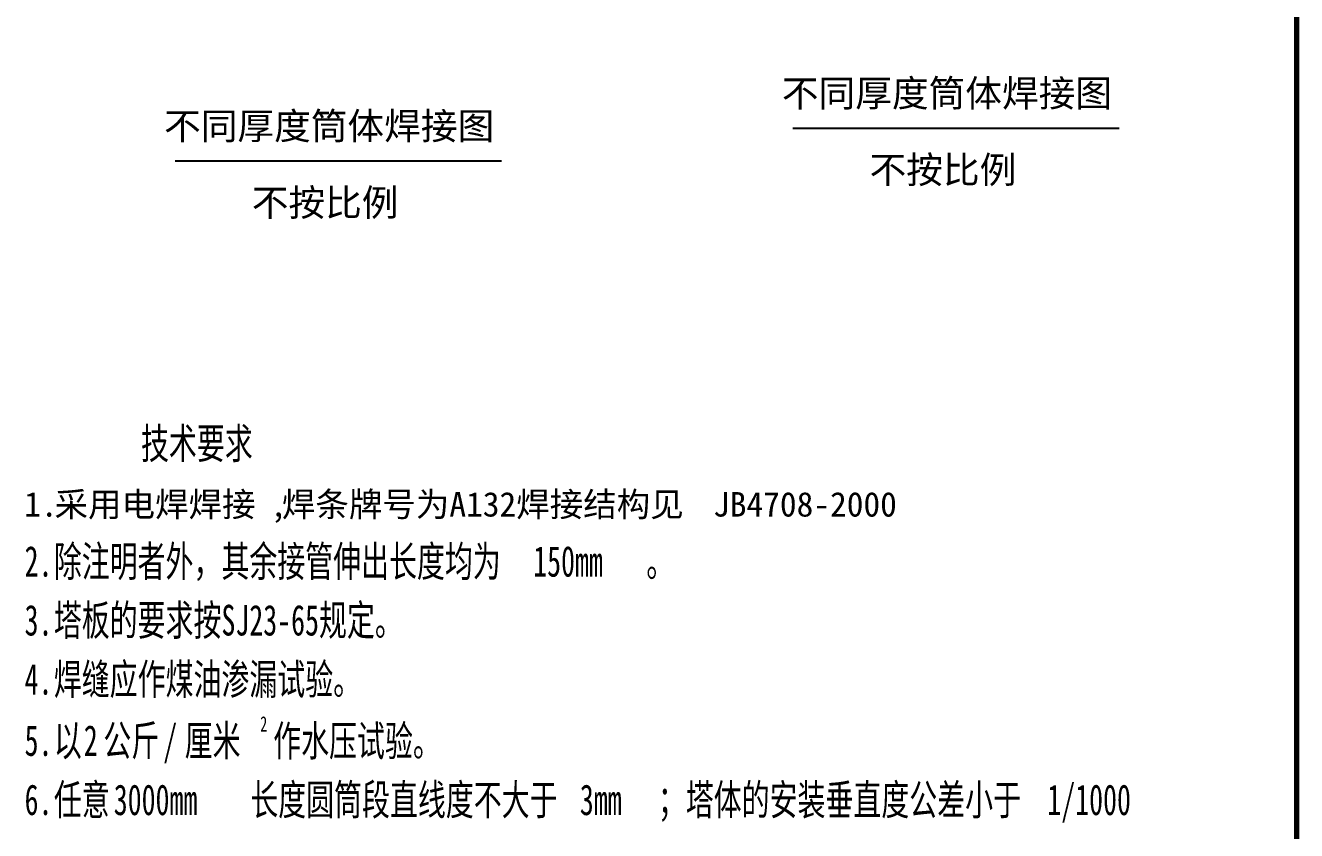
# Model space of a CAD drawing. Header units: millimetres. Extents: x -23892 to 57527, y -540 to 34444.
# Drawn here: x 15582 to 23792, y 22187 to 27390 of the extents above; entities that cross this region are included whole.
import ezdxf

# ---------------------------------------------------------------- set-up
doc = ezdxf.new("R2010")
doc.units = ezdxf.units.MM
doc.layers.get('0').update_dxf_attribs({"lineweight": 0})
doc.layers.add('CAXA0', color=7, linetype='Continuous', lineweight=70)
doc.layers.add('CAXA4', color=3, linetype='Continuous', lineweight=25)
doc.styles.get("Standard").update_dxf_attribs({"font": ''})
doc.styles.add('UserTxtStyle1', font='', dxfattribs={"width": 0.667})
doc.styles.get('Standard').set_extended_font_data('FangSong')
doc.styles.get('UserTxtStyle1').set_extended_font_data('FangSong')

msp = doc.modelspace()

# ---------------------------------------------------------------- linework, layer by layer
at = {"layer": 'CAXA0', "linetype": 'Continuous', "lineweight": 70}
msp.add_line((23791.9295, 32417.7475), (23791.9295, -143.159), dxfattribs=at)
at = {"layer": 'CAXA4', "color": 3, "linetype": 'Continuous', "lineweight": 25}
for p, q in [((20539.0554, 26727.1589), (22647.2119, 26727.1589)), ((16548.8731, 26515.4414), (18657.0296, 26515.4414))]:
    msp.add_line(p, q, dxfattribs=at)

# ---------------------------------------------------------------- texts
at = {"color": 3}
for s, height, p in [('采用电焊焊接', 158.64023, (15770.6084, 24216.363)), ('焊条牌号为A132焊接结构见', 158.640227, (17238.5593, 24216.363)), ('1.', 158.64023, (15574.1967, 24216.363)), ('JB4708-2000', 158.640227, (20023.3752, 24216.363)), (',', 158.6402, (17163.0164, 24216.363))]:
    msp.add_text(s, height=height, dxfattribs=at).set_placement(p)
at = {"layer": 'CAXA4', "color": 3, "lineweight": 25}
for s, p in [('不同厚度筒体焊接图', (20467.7759, 26865.1331)), ('不同厚度筒体焊接图', (16477.5936, 26653.4156)), ('不按比例', (21034.1632, 26370.3549)), ('不按比例', (17043.9809, 26158.6373))]:
    msp.add_text(s, height=173.71105, dxfattribs=at).set_placement(p)
at = {"layer": 'CAXA4', "color": 3, "style": 'UserTxtStyle1', "width": 0.667}
for s, height, p in [('技术要求', 198.30028, (16328.8705, 24589.9664)), ('除注明者外，其余接管伸出长度均为', 198.300283, (15765.9248, 23828.1534)), ('2.', 198.30028, (15576.973, 23828.1534)), ('150mm', 198.30028, (18861.7118, 23828.1534)), ('。', 198.3003, (19592.3256, 23828.1534)), ('3.', 198.30028, (15576.973, 23447.8134)), ('塔板的要求按SJ23-65规定。', 198.300283, (15765.9248, 23447.8134)), ('4.', 198.30028, (15576.973, 23066.3403)), ('焊缝应作煤油渗漏试验。', 198.300283, (15765.9248, 23066.3403)), ('2', 99.1501, (17098.9667, 22827.0769)), ('5.', 198.30028, (15576.973, 22670.2979)), ('以', 198.3003, (15765.9248, 22670.2979)), ('2', 198.3003, (15959.4115, 22670.2979)), ('公斤', 198.30028, (16085.3794, 22670.2979)), ('/', 198.3003, (16472.3528, 22670.2979)), ('厘米', 198.30028, (16610.9175, 22670.2979)), ('作水压试验。', 198.30028, (17182.7302, 22668.0316)), ('任意', 198.30028, (15765.9248, 22287.6917)), ('长度圆筒段直线度不大于', 198.300283, (17034.6735, 22287.6917)), ('；塔体的安装垂直度公差小于', 198.300283, (19666.8986, 22287.6917)), ('1/1000', 198.30028, (22182.2255, 22287.6917)), ('6.', 198.30028, (15576.973, 22287.6917)), ('3000mm', 198.30028, (16152.8982, 22287.6917)), ('3mm', 198.30028, (19163.027, 22287.6917))]:
    msp.add_text(s, height=height, dxfattribs=at).set_placement(p)

doc.saveas('drawing.dxf')
